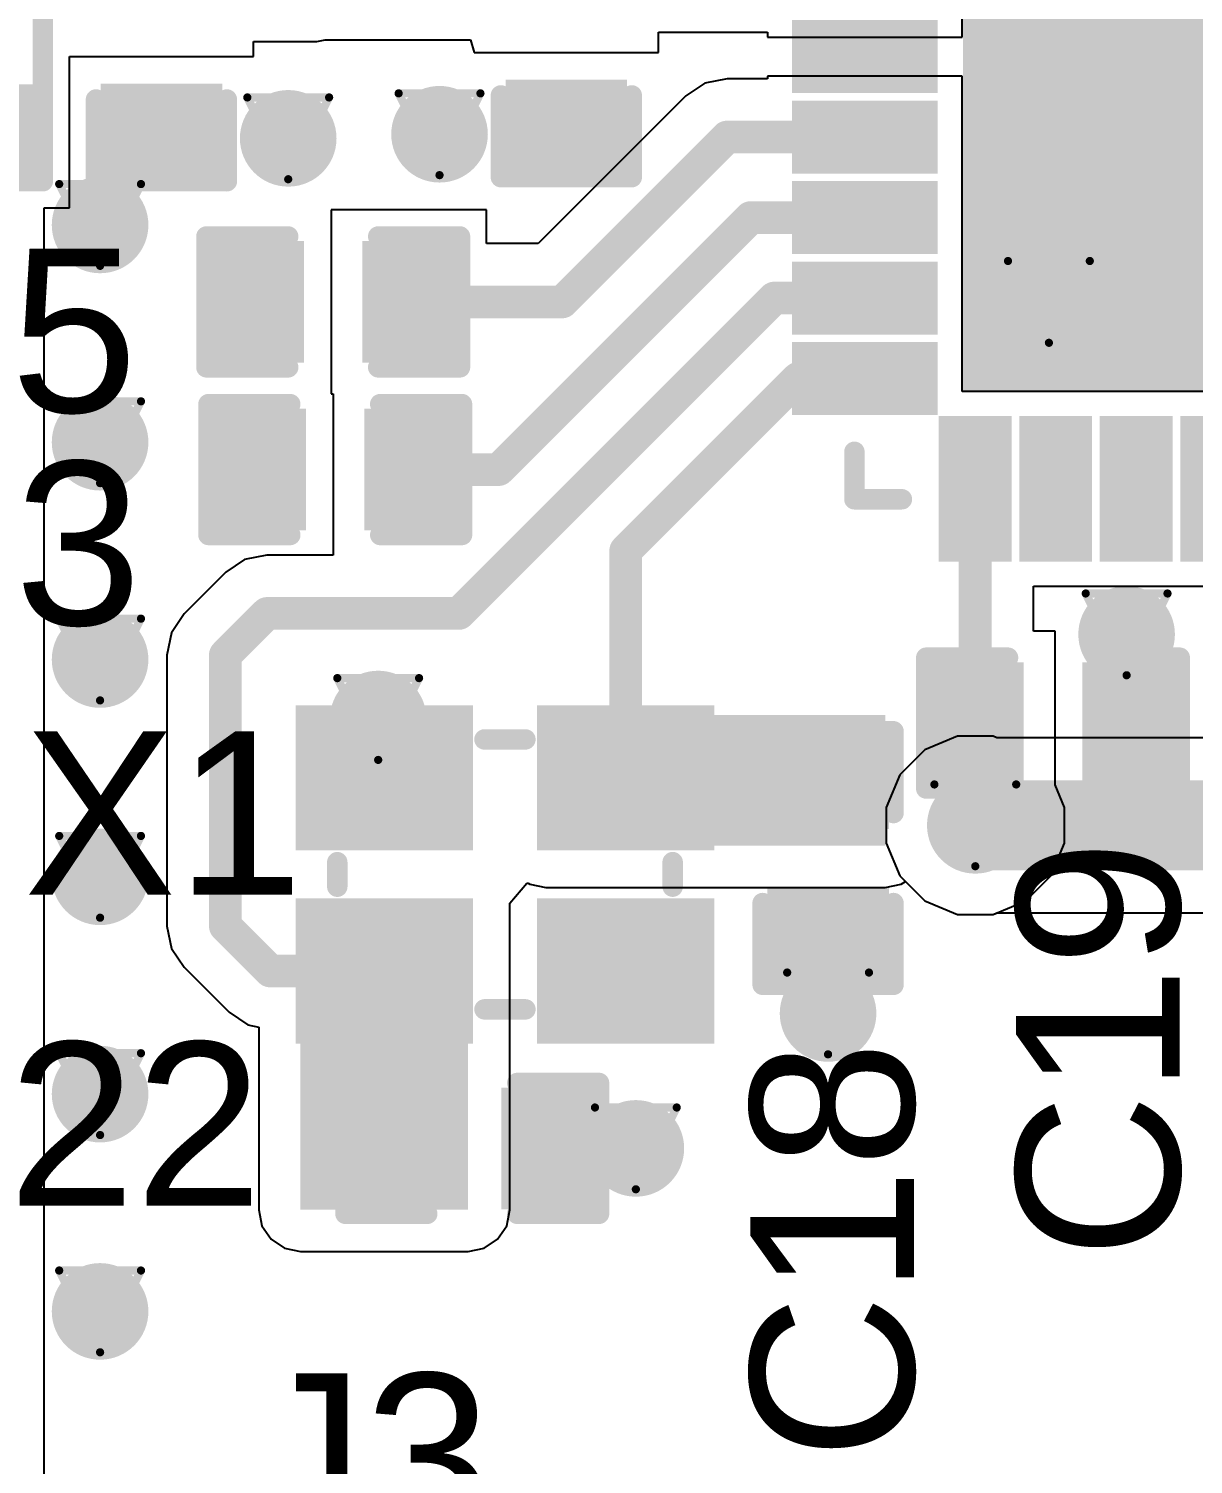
# Model space of a CAD drawing. Header units: inches. Extents: x -89 to 427, y -87 to 99.
# Drawn here: x -77.13 to -69.89, y -17.35 to -8.44 of the extents above; entities that cross this region are included whole.
import ezdxf

# ---------------------------------------------------------------- set-up
doc = ezdxf.new("R2010")
doc.units = ezdxf.units.IN
for name, color, linetype in [('Board_Outline', 56, 'Continuous'), ('Bottom Layer', 5, 'Continuous'), ('Drill Drawing', 1, 'Continuous'), ('Top Layer', 1, 'Continuous'), ('Top Overlay', 2, 'Continuous'), ('Top Paste', 8, 'Continuous'), ('Top Solder', 216, 'Continuous'), ('Via Holes', 16, 'Continuous')]:
    doc.layers.add(name, color=color, linetype=linetype)
doc.styles.add('Arial', font='', dxfattribs={"height": 0.2})
doc.styles.get('Arial').set_extended_font_data('Arial')

msp = doc.modelspace()

# ---------------------------------------------------------------- hatches: boundary and pattern name
at = {"layer": 'Bottom Layer'}
h = msp.add_hatch(color=5, dxfattribs=at)
edge = h.paths.add_edge_path()
edge.add_arc((-75.5142, -9.1186), 0.3, 0, 360)
h = msp.add_hatch(color=5, dxfattribs=at)
edge = h.paths.add_edge_path()
edge.add_arc((-74.5744, -9.0932), 0.3, 0, 360)
h = msp.add_hatch(color=5, dxfattribs=at)
edge = h.paths.add_edge_path()
edge.add_arc((-76.6826, -9.6566), 0.3, 0, 360)
h = msp.add_hatch(color=5, dxfattribs=at)
edge = h.paths.add_edge_path()
edge.add_arc((-70.7898, -10.1346), 0.3, 0, 360)
h = msp.add_hatch(color=5, dxfattribs=at)
edge = h.paths.add_edge_path()
edge.add_arc((-76.6826, -11.0062), 0.3, 0, 360)
h = msp.add_hatch(color=5, dxfattribs=at)
edge = h.paths.add_edge_path()
edge.add_arc((-70.3072, -12.1996), 0.3, 0, 360)
h = msp.add_hatch(color=5, dxfattribs=at)
edge = h.paths.add_edge_path()
edge.add_arc((-76.6826, -12.3559), 0.3, 0, 360)
h = msp.add_hatch(color=5, dxfattribs=at)
edge = h.paths.add_edge_path()
edge.add_arc((-74.9554, -12.7254), 0.3, 0, 360)
h = msp.add_hatch(color=5, dxfattribs=at)
edge = h.paths.add_edge_path()
edge.add_arc((-71.247, -13.3858), 0.3, 0, 360)
h = msp.add_hatch(color=5, dxfattribs=at)
edge = h.paths.add_edge_path()
edge.add_arc((-76.6826, -13.7056), 0.3, 0, 360)
h = msp.add_hatch(color=5, dxfattribs=at)
edge = h.paths.add_edge_path()
edge.add_arc((-72.1614, -14.5542), 0.3, 0, 360)
h = msp.add_hatch(color=5, dxfattribs=at)
edge = h.paths.add_edge_path()
edge.add_arc((-76.6826, -15.0553), 0.3, 0, 360)
h = msp.add_hatch(color=5, dxfattribs=at)
edge = h.paths.add_edge_path()
edge.add_arc((-73.3552, -15.3924), 0.3, 0, 360)
h = msp.add_hatch(color=5, dxfattribs=at)
edge = h.paths.add_edge_path()
edge.add_arc((-76.6826, -16.4049), 0.3, 0, 360)
at = {"layer": 'Top Layer'}
for points in [[(-67.7728, -10.5856), (-71.2228, -10.5856), (-71.2228, -7.1356), (-67.7728, -7.1356)], [(-71.5828, -8.7356), (-72.2828, -8.7356), (-72.2828, -8.4856), (-71.5828, -8.4856)], [(-73.4695, -9.271), (-74.1045, -9.271), (-74.1045, -8.8138), (-73.4695, -8.8138)], [(-76.6191, -8.8392), (-75.9841, -8.8392), (-75.9841, -9.2964), (-76.6191, -9.2964)], [(-71.5828, -9.2356), (-72.2828, -9.2356), (-72.2828, -8.9856), (-71.5828, -8.9856)], [(-71.5828, -9.7356), (-72.2828, -9.7356), (-72.2828, -9.4856), (-71.5828, -9.4856)], [(-75.9333, -10.4521), (-75.9333, -9.8171), (-75.4761, -9.8171), (-75.4761, -10.4521)], [(-74.9935, -10.4521), (-74.9935, -9.8171), (-74.5363, -9.8171), (-74.5363, -10.4521)], [(-71.5828, -10.2356), (-72.2828, -10.2356), (-72.2828, -9.9856), (-71.5828, -9.9856)], [(-71.5828, -10.7356), (-72.2828, -10.7356), (-72.2828, -10.4856), (-71.5828, -10.4856)], [(-75.4634, -10.8585), (-75.4634, -11.4935), (-75.9206, -11.4935), (-75.9206, -10.8585)], [(-74.5236, -10.8585), (-74.5236, -11.4935), (-74.9808, -11.4935), (-74.9808, -10.8585)], [(-71.1228, -10.9456), (-71.1228, -11.6456), (-71.3728, -11.6456), (-71.3728, -10.9456)], [(-70.6228, -10.9456), (-70.6228, -11.6456), (-70.8728, -11.6456), (-70.8728, -10.9456)], [(-70.1228, -10.9456), (-70.1228, -11.6456), (-70.3728, -11.6456), (-70.3728, -10.9456)], [(-71.0057, -12.4333), (-71.0057, -13.0683), (-71.4629, -13.0683), (-71.4629, -12.4333)], [(-70.0659, -12.4333), (-70.0659, -13.0683), (-70.5231, -13.0683), (-70.5231, -12.4333)], [(-74.4181, -12.6907), (-74.4181, -13.4907), (-75.4181, -13.4907), (-75.4181, -12.6907)], [(-72.9181, -12.6906), (-72.9181, -13.4906), (-73.9181, -13.4906), (-73.9181, -12.6906)], [(-73.914, -13.5128), (-71.8058, -13.5128), (-71.8058, -12.7), (-73.914, -12.7)], [(-72.4789, -12.8905), (-71.8439, -12.8905), (-71.8439, -13.3477), (-72.4789, -13.3477)], [(-75.438, -15.7734), (-74.3966, -15.7734), (-74.3966, -13.8684), (-75.438, -13.8684)], [(-74.4181, -13.8906), (-74.4181, -14.6906), (-75.4181, -14.6906), (-75.4181, -13.8906)], [(-72.918, -13.8905), (-72.918, -14.6905), (-73.9179, -14.6905), (-73.9179, -13.8905)], [(-72.4789, -13.8303), (-71.8439, -13.8303), (-71.8439, -14.2875), (-72.4789, -14.2875)], [(-75.0697, -15.7099), (-75.0697, -15.0749), (-74.6125, -15.0749), (-74.6125, -15.7099)], [(-74.1299, -15.7099), (-74.1299, -15.0749), (-73.6727, -15.0749), (-73.6727, -15.7099)]]:
    msp.add_hatch(color=1, dxfattribs=at).paths.add_polyline_path(points)
h = msp.add_hatch(color=1, dxfattribs=at)
edge = h.paths.add_edge_path()
edge.add_arc((-75.5142, -9.1186), 0.3, 0, 360)
h = msp.add_hatch(color=1, dxfattribs=at)
edge = h.paths.add_edge_path()
edge.add_arc((-74.5744, -9.0932), 0.3, 0, 360)
h = msp.add_hatch(color=1, dxfattribs=at)
edge = h.paths.add_edge_path()
edge.add_arc((-76.6826, -9.6566), 0.3, 0, 360)
h = msp.add_hatch(color=1, dxfattribs=at)
edge = h.paths.add_edge_path()
edge.add_arc((-70.7898, -10.1346), 0.3, 0, 360)
h = msp.add_hatch(color=1, dxfattribs=at)
edge = h.paths.add_edge_path()
edge.add_arc((-76.6826, -11.0062), 0.3, 0, 360)
h = msp.add_hatch(color=1, dxfattribs=at)
edge = h.paths.add_edge_path()
edge.add_arc((-70.3072, -12.1996), 0.3, 0, 360)
h = msp.add_hatch(color=1, dxfattribs=at)
edge = h.paths.add_edge_path()
edge.add_arc((-76.6826, -12.3559), 0.3, 0, 360)
h = msp.add_hatch(color=1, dxfattribs=at)
edge = h.paths.add_edge_path()
edge.add_arc((-74.9554, -12.7254), 0.3, 0, 360)
h = msp.add_hatch(color=1, dxfattribs=at)
edge = h.paths.add_edge_path()
edge.add_arc((-71.247, -13.3858), 0.3, 0, 360)
h = msp.add_hatch(color=1, dxfattribs=at)
edge = h.paths.add_edge_path()
edge.add_arc((-76.6826, -13.7056), 0.3, 0, 360)
h = msp.add_hatch(color=1, dxfattribs=at)
edge = h.paths.add_edge_path()
edge.add_arc((-72.1614, -14.5542), 0.3, 0, 360)
h = msp.add_hatch(color=1, dxfattribs=at)
edge = h.paths.add_edge_path()
edge.add_arc((-76.6826, -15.0553), 0.3, 0, 360)
h = msp.add_hatch(color=1, dxfattribs=at)
edge = h.paths.add_edge_path()
edge.add_arc((-73.3552, -15.3924), 0.3, 0, 360)
h = msp.add_hatch(color=1, dxfattribs=at)
edge = h.paths.add_edge_path()
edge.add_arc((-76.6826, -16.4049), 0.3, 0, 360)
at = {"layer": 'Top Paste'}
for points in [[(-71.5828, -8.7356), (-72.2828, -8.7356), (-72.2828, -8.4856), (-71.5828, -8.4856)], [(-73.4695, -9.271), (-74.1045, -9.271), (-74.1045, -8.8138), (-73.4695, -8.8138)], [(-76.6191, -8.8392), (-75.9841, -8.8392), (-75.9841, -9.2964), (-76.6191, -9.2964)], [(-71.5828, -9.2356), (-72.2828, -9.2356), (-72.2828, -8.9856), (-71.5828, -8.9856)], [(-71.5828, -9.7356), (-72.2828, -9.7356), (-72.2828, -9.4856), (-71.5828, -9.4856)], [(-75.9333, -10.4521), (-75.9333, -9.8171), (-75.4761, -9.8171), (-75.4761, -10.4521)], [(-74.9935, -10.4521), (-74.9935, -9.8171), (-74.5363, -9.8171), (-74.5363, -10.4521)], [(-71.5828, -10.2356), (-72.2828, -10.2356), (-72.2828, -9.9856), (-71.5828, -9.9856)], [(-71.5828, -10.7356), (-72.2828, -10.7356), (-72.2828, -10.4856), (-71.5828, -10.4856)], [(-75.4634, -10.8585), (-75.4634, -11.4935), (-75.9206, -11.4935), (-75.9206, -10.8585)], [(-74.5236, -10.8585), (-74.5236, -11.4935), (-74.9808, -11.4935), (-74.9808, -10.8585)], [(-71.1228, -10.9456), (-71.1228, -11.6456), (-71.3728, -11.6456), (-71.3728, -10.9456)], [(-70.6228, -10.9456), (-70.6228, -11.6456), (-70.8728, -11.6456), (-70.8728, -10.9456)], [(-70.1228, -10.9456), (-70.1228, -11.6456), (-70.3728, -11.6456), (-70.3728, -10.9456)], [(-71.0057, -12.4333), (-71.0057, -13.0683), (-71.4629, -13.0683), (-71.4629, -12.4333)], [(-70.0659, -12.4333), (-70.0659, -13.0683), (-70.5231, -13.0683), (-70.5231, -12.4333)], [(-74.4181, -12.6907), (-74.4181, -13.4907), (-75.4181, -13.4907), (-75.4181, -12.6907)], [(-72.9181, -12.6906), (-72.9181, -13.4906), (-73.9181, -13.4906), (-73.9181, -12.6906)], [(-72.4789, -12.8905), (-71.8439, -12.8905), (-71.8439, -13.3477), (-72.4789, -13.3477)], [(-74.4181, -13.8906), (-74.4181, -14.6906), (-75.4181, -14.6906), (-75.4181, -13.8906)], [(-72.918, -13.8905), (-72.918, -14.6905), (-73.9179, -14.6905), (-73.9179, -13.8905)], [(-72.4789, -13.8303), (-71.8439, -13.8303), (-71.8439, -14.2875), (-72.4789, -14.2875)], [(-75.0697, -15.7099), (-75.0697, -15.0749), (-74.6125, -15.0749), (-74.6125, -15.7099)], [(-74.1299, -15.7099), (-74.1299, -15.0749), (-73.6727, -15.0749), (-73.6727, -15.7099)]]:
    msp.add_hatch(color=8, dxfattribs=at).paths.add_polyline_path(points)
at = {"layer": 'Top Solder'}
for points in [[(-67.6712, -10.6872), (-71.3244, -10.6872), (-71.3244, -7.034), (-67.6712, -7.034)], [(-71.4812, -8.8372), (-72.3844, -8.8372), (-72.3844, -8.384), (-71.4812, -8.384)], [(-77.8171, -8.7842), (-77.0721, -8.7842), (-77.0721, -9.3514), (-77.8171, -9.3514)], [(-76.6791, -8.7792), (-75.9241, -8.7792), (-75.9241, -9.3564), (-76.6791, -9.3564)], [(-73.4095, -9.331), (-74.1645, -9.331), (-74.1645, -8.7538), (-73.4095, -8.7538)], [(-71.4812, -9.3372), (-72.3844, -9.3372), (-72.3844, -8.884), (-71.4812, -8.884)], [(-71.4812, -9.8372), (-72.3844, -9.8372), (-72.3844, -9.384), (-71.4812, -9.384)], [(-75.9933, -10.5121), (-75.9933, -9.7571), (-75.4161, -9.7571), (-75.4161, -10.5121)], [(-75.0535, -10.5121), (-75.0535, -9.7571), (-74.4763, -9.7571), (-74.4763, -10.5121)], [(-71.4812, -10.3372), (-72.3844, -10.3372), (-72.3844, -9.884), (-71.4812, -9.884)], [(-71.4812, -10.8372), (-72.3844, -10.8372), (-72.3844, -10.384), (-71.4812, -10.384)], [(-75.4034, -10.7985), (-75.4034, -11.5535), (-75.9806, -11.5535), (-75.9806, -10.7985)], [(-74.4636, -10.7985), (-74.4636, -11.5535), (-75.0408, -11.5535), (-75.0408, -10.7985)], [(-71.0212, -10.844), (-71.0212, -11.7472), (-71.4744, -11.7472), (-71.4744, -10.844)], [(-70.5212, -10.844), (-70.5212, -11.7472), (-70.9744, -11.7472), (-70.9744, -10.844)], [(-70.0212, -10.844), (-70.0212, -11.7472), (-70.4744, -11.7472), (-70.4744, -10.844)], [(-69.5212, -10.844), (-69.5212, -11.7472), (-69.9744, -11.7472), (-69.9744, -10.844)], [(-70.9457, -12.3733), (-70.9457, -13.1283), (-71.5229, -13.1283), (-71.5229, -12.3733)], [(-70.0059, -12.3733), (-70.0059, -13.1283), (-70.5831, -13.1283), (-70.5831, -12.3733)], [(-74.3673, -12.6399), (-74.3673, -13.5415), (-75.4689, -13.5415), (-75.4689, -12.6399)], [(-72.8673, -12.6398), (-72.8673, -13.5414), (-73.9689, -13.5414), (-73.9689, -12.6398)], [(-72.5389, -12.8305), (-71.7839, -12.8305), (-71.7839, -13.4077), (-72.5389, -13.4077)], [(-72.5389, -13.7703), (-71.7839, -13.7703), (-71.7839, -14.3475), (-72.5389, -14.3475)], [(-74.3673, -13.8398), (-74.3673, -14.7414), (-75.4689, -14.7414), (-75.4689, -13.8398)], [(-72.8672, -13.8397), (-72.8672, -14.7413), (-73.9687, -14.7413), (-73.9687, -13.8397)], [(-75.1297, -15.7699), (-75.1297, -15.0149), (-74.5525, -15.0149), (-74.5525, -15.7699)], [(-74.1899, -15.7699), (-74.1899, -15.0149), (-73.6127, -15.0149), (-73.6127, -15.7699)]]:
    msp.add_hatch(color=216, dxfattribs=at).paths.add_polyline_path(points)
at = {"layer": 'Via Holes'}
h = msp.add_hatch(color=7, dxfattribs=at)
edge = h.paths.add_edge_path()
edge.add_arc((-75.5142, -9.1186), 0.15, 0, 360)
h = msp.add_hatch(color=7, dxfattribs=at)
edge = h.paths.add_edge_path()
edge.add_arc((-74.5744, -9.0932), 0.15, 0, 360)
h = msp.add_hatch(color=7, dxfattribs=at)
edge = h.paths.add_edge_path()
edge.add_arc((-76.6826, -9.6566), 0.15, 0, 360)
h = msp.add_hatch(color=7, dxfattribs=at)
edge = h.paths.add_edge_path()
edge.add_arc((-70.7898, -10.1346), 0.15, 0, 360)
h = msp.add_hatch(color=7, dxfattribs=at)
edge = h.paths.add_edge_path()
edge.add_arc((-76.6826, -11.0062), 0.15, 0, 360)
h = msp.add_hatch(color=7, dxfattribs=at)
edge = h.paths.add_edge_path()
edge.add_arc((-70.3072, -12.1996), 0.15, 0, 360)
h = msp.add_hatch(color=7, dxfattribs=at)
edge = h.paths.add_edge_path()
edge.add_arc((-76.6826, -12.3559), 0.15, 0, 360)
h = msp.add_hatch(color=7, dxfattribs=at)
edge = h.paths.add_edge_path()
edge.add_arc((-74.9554, -12.7254), 0.15, 0, 360)
h = msp.add_hatch(color=7, dxfattribs=at)
edge = h.paths.add_edge_path()
edge.add_arc((-71.247, -13.3858), 0.15, 0, 360)
h = msp.add_hatch(color=7, dxfattribs=at)
edge = h.paths.add_edge_path()
edge.add_arc((-76.6826, -13.7056), 0.15, 0, 360)
h = msp.add_hatch(color=7, dxfattribs=at)
edge = h.paths.add_edge_path()
edge.add_arc((-72.1614, -14.5542), 0.15, 0, 360)
h = msp.add_hatch(color=7, dxfattribs=at)
edge = h.paths.add_edge_path()
edge.add_arc((-76.6826, -15.0553), 0.15, 0, 360)
h = msp.add_hatch(color=7, dxfattribs=at)
edge = h.paths.add_edge_path()
edge.add_arc((-73.3552, -15.3924), 0.15, 0, 360)
h = msp.add_hatch(color=7, dxfattribs=at)
edge = h.paths.add_edge_path()
edge.add_arc((-76.6826, -16.4049), 0.15, 0, 360)

# ---------------------------------------------------------------- linework, layer by layer
at = {"layer": 'Board_Outline', "const_width": 0.254}
msp.add_lwpolyline([(87.3125, 0, 1), (-87.3125, 0, 1)], format="xyb", close=True, dxfattribs=at)
at = {"layer": 'Bottom Layer'}
for p, q in [((-71.3572, -12.8318), (-71.5608, -12.9161)), ((-71.1368, -12.8318), (-71.3572, -12.8318)), ((-71.1123, -12.842), (-71.1368, -12.8318)), ((-71.5608, -12.9161), (-71.7167, -13.072)), ((-68.5944, -12.842), (-71.1123, -12.842)), ((-71.7167, -13.072), (-71.801, -13.2756)), ((-71.801, -13.2756), (-71.801, -13.496)), ((-71.801, -13.496), (-71.7167, -13.6996)), ((-71.7167, -13.6996), (-71.5608, -13.8555)), ((-71.5608, -13.8555), (-71.3572, -13.9398)), ((-71.3572, -13.9398), (-71.1368, -13.9398)), ((-71.1368, -13.9398), (-71.1123, -13.9296)), ((-71.1123, -13.9296), (-68.3691, -13.9296))]:
    msp.add_line(p, q, dxfattribs=at)
at = {"layer": 'Bottom Layer', "const_width": 0.5588}
msp.add_lwpolyline([(-71.247, -13.3858), (-68.3691, -13.3858)], dxfattribs=at)
at = {"layer": 'Bottom Layer', "const_width": 0.2794}
msp.add_lwpolyline([(-71.3867, -13.3858, 1), (-71.1073, -13.3858, 1)], format="xyb", close=True, dxfattribs=at)
at = {"layer": 'Drill Drawing', "const_width": 0.0508}
for points in [[(-74.8284, -8.8392), (-74.3204, -8.8392)], [(-74.8284, -8.8392), (-74.5744, -9.3472)], [(-74.5744, -9.3472), (-74.3204, -8.8392)], [(-75.7682, -8.8646), (-75.2602, -8.8646)], [(-75.7682, -8.8646), (-75.5142, -9.3726)], [(-75.5142, -9.3726), (-75.2602, -8.8646)], [(-76.9366, -9.4026), (-76.4286, -9.4026)], [(-76.9366, -9.4026), (-76.6826, -9.9106)], [(-76.6826, -9.9106), (-76.4286, -9.4026)], [(-71.0438, -9.8806), (-70.5358, -9.8806)], [(-71.0438, -9.8806), (-70.7898, -10.3886)], [(-70.7898, -10.3886), (-70.5358, -9.8806)], [(-76.9366, -10.7522), (-76.4286, -10.7522)], [(-76.9366, -10.7522), (-76.6826, -11.2602)], [(-76.6826, -11.2602), (-76.4286, -10.7522)], [(-70.5612, -11.9456), (-70.0532, -11.9456)], [(-70.5612, -11.9456), (-70.3072, -12.4536)], [(-70.3072, -12.4536), (-70.0532, -11.9456)], [(-76.9366, -12.1019), (-76.4286, -12.1019)], [(-76.9366, -12.1019), (-76.6826, -12.6099)], [(-76.6826, -12.6099), (-76.4286, -12.1019)], [(-75.2094, -12.4714), (-74.7014, -12.4714)], [(-75.2094, -12.4714), (-74.9554, -12.9794)], [(-74.9554, -12.9794), (-74.7014, -12.4714)], [(-71.501, -13.1318), (-70.993, -13.1318)], [(-71.501, -13.1318), (-71.247, -13.6398)], [(-71.247, -13.6398), (-70.993, -13.1318)], [(-76.9366, -13.4516), (-76.4286, -13.4516)], [(-76.9366, -13.4516), (-76.6826, -13.9596)], [(-76.6826, -13.9596), (-76.4286, -13.4516)], [(-72.4154, -14.3002), (-71.9074, -14.3002)], [(-72.4154, -14.3002), (-72.1614, -14.8082)], [(-72.1614, -14.8082), (-71.9074, -14.3002)], [(-76.9366, -14.8013), (-76.4286, -14.8013)], [(-76.9366, -14.8013), (-76.6826, -15.3093)], [(-76.6826, -15.3093), (-76.4286, -14.8013)], [(-73.6092, -15.1384), (-73.1012, -15.1384)], [(-73.6092, -15.1384), (-73.3552, -15.6464)], [(-73.3552, -15.6464), (-73.1012, -15.1384)], [(-76.9366, -16.1509), (-76.4286, -16.1509)], [(-76.9366, -16.1509), (-76.6826, -16.6589)], [(-76.6826, -16.6589), (-76.4286, -16.1509)]]:
    msp.add_lwpolyline(points, dxfattribs=at)
at = {"layer": 'Drill Drawing', "const_width": 0.0254}
for points in [[(-74.8411, -8.8392, 1), (-74.8157, -8.8392, 1)], [(-74.8411, -8.8392, 1), (-74.8157, -8.8392, 1)], [(-74.3331, -8.8392, 1), (-74.3077, -8.8392, 1)], [(-74.3331, -8.8392, 1), (-74.3077, -8.8392, 1)], [(-75.7809, -8.8646, 1), (-75.7555, -8.8646, 1)], [(-75.7809, -8.8646, 1), (-75.7555, -8.8646, 1)], [(-75.2729, -8.8646, 1), (-75.2475, -8.8646, 1)], [(-75.2729, -8.8646, 1), (-75.2475, -8.8646, 1)], [(-75.5269, -9.3726, 1), (-75.5015, -9.3726, 1)], [(-75.5269, -9.3726, 1), (-75.5015, -9.3726, 1)], [(-74.5871, -9.3472, 1), (-74.5617, -9.3472, 1)], [(-74.5871, -9.3472, 1), (-74.5617, -9.3472, 1)], [(-76.9493, -9.4026, 1), (-76.9239, -9.4026, 1)], [(-76.9493, -9.4026, 1), (-76.9239, -9.4026, 1)], [(-76.4413, -9.4026, 1), (-76.4159, -9.4026, 1)], [(-76.4413, -9.4026, 1), (-76.4159, -9.4026, 1)], [(-76.6953, -9.9106, 1), (-76.6699, -9.9106, 1)], [(-76.6953, -9.9106, 1), (-76.6699, -9.9106, 1)], [(-71.0565, -9.8806, 1), (-71.0311, -9.8806, 1)], [(-71.0565, -9.8806, 1), (-71.0311, -9.8806, 1)], [(-70.5485, -9.8806, 1), (-70.5231, -9.8806, 1)], [(-70.5485, -9.8806, 1), (-70.5231, -9.8806, 1)], [(-70.8025, -10.3886, 1), (-70.7771, -10.3886, 1)], [(-70.8025, -10.3886, 1), (-70.7771, -10.3886, 1)], [(-76.9493, -10.7522, 1), (-76.9239, -10.7522, 1)], [(-76.9493, -10.7522, 1), (-76.9239, -10.7522, 1)], [(-76.4413, -10.7522, 1), (-76.4159, -10.7522, 1)], [(-76.4413, -10.7522, 1), (-76.4159, -10.7522, 1)], [(-76.6953, -11.2602, 1), (-76.6699, -11.2602, 1)], [(-76.6953, -11.2602, 1), (-76.6699, -11.2602, 1)], [(-70.5739, -11.9456, 1), (-70.5485, -11.9456, 1)], [(-70.5739, -11.9456, 1), (-70.5485, -11.9456, 1)], [(-70.0659, -11.9456, 1), (-70.0405, -11.9456, 1)], [(-70.0659, -11.9456, 1), (-70.0405, -11.9456, 1)], [(-76.9493, -12.1019, 1), (-76.9239, -12.1019, 1)], [(-76.9493, -12.1019, 1), (-76.9239, -12.1019, 1)], [(-76.4413, -12.1019, 1), (-76.4159, -12.1019, 1)], [(-76.4413, -12.1019, 1), (-76.4159, -12.1019, 1)], [(-75.2221, -12.4714, 1), (-75.1967, -12.4714, 1)], [(-75.2221, -12.4714, 1), (-75.1967, -12.4714, 1)], [(-74.7141, -12.4714, 1), (-74.6887, -12.4714, 1)], [(-74.7141, -12.4714, 1), (-74.6887, -12.4714, 1)], [(-70.3199, -12.4536, 1), (-70.2945, -12.4536, 1)], [(-70.3199, -12.4536, 1), (-70.2945, -12.4536, 1)], [(-76.6953, -12.6099, 1), (-76.6699, -12.6099, 1)], [(-76.6953, -12.6099, 1), (-76.6699, -12.6099, 1)], [(-74.9681, -12.9794, 1), (-74.9427, -12.9794, 1)], [(-74.9681, -12.9794, 1), (-74.9427, -12.9794, 1)], [(-71.5137, -13.1318, 1), (-71.4883, -13.1318, 1)], [(-71.5137, -13.1318, 1), (-71.4883, -13.1318, 1)], [(-71.0057, -13.1318, 1), (-70.9803, -13.1318, 1)], [(-71.0057, -13.1318, 1), (-70.9803, -13.1318, 1)], [(-76.9493, -13.4516, 1), (-76.9239, -13.4516, 1)], [(-76.9493, -13.4516, 1), (-76.9239, -13.4516, 1)], [(-76.4413, -13.4516, 1), (-76.4159, -13.4516, 1)], [(-76.4413, -13.4516, 1), (-76.4159, -13.4516, 1)], [(-71.2597, -13.6398, 1), (-71.2343, -13.6398, 1)], [(-71.2597, -13.6398, 1), (-71.2343, -13.6398, 1)], [(-76.6953, -13.9596, 1), (-76.6699, -13.9596, 1)], [(-76.6953, -13.9596, 1), (-76.6699, -13.9596, 1)], [(-72.4281, -14.3002, 1), (-72.4027, -14.3002, 1)], [(-72.4281, -14.3002, 1), (-72.4027, -14.3002, 1)], [(-71.9201, -14.3002, 1), (-71.8947, -14.3002, 1)], [(-71.9201, -14.3002, 1), (-71.8947, -14.3002, 1)], [(-76.9493, -14.8013, 1), (-76.9239, -14.8013, 1)], [(-76.9493, -14.8013, 1), (-76.9239, -14.8013, 1)], [(-76.4413, -14.8013, 1), (-76.4159, -14.8013, 1)], [(-76.4413, -14.8013, 1), (-76.4159, -14.8013, 1)], [(-72.1741, -14.8082, 1), (-72.1487, -14.8082, 1)], [(-72.1741, -14.8082, 1), (-72.1487, -14.8082, 1)], [(-73.6219, -15.1384, 1), (-73.5965, -15.1384, 1)], [(-73.6219, -15.1384, 1), (-73.5965, -15.1384, 1)], [(-73.1139, -15.1384, 1), (-73.0885, -15.1384, 1)], [(-73.1139, -15.1384, 1), (-73.0885, -15.1384, 1)], [(-76.6953, -15.3093, 1), (-76.6699, -15.3093, 1)], [(-76.6953, -15.3093, 1), (-76.6699, -15.3093, 1)], [(-73.3679, -15.6464, 1), (-73.3425, -15.6464, 1)], [(-73.3679, -15.6464, 1), (-73.3425, -15.6464, 1)], [(-76.9493, -16.1509, 1), (-76.9239, -16.1509, 1)], [(-76.9493, -16.1509, 1), (-76.9239, -16.1509, 1)], [(-76.4413, -16.1509, 1), (-76.4159, -16.1509, 1)], [(-76.4413, -16.1509, 1), (-76.4159, -16.1509, 1)], [(-76.6953, -16.6589, 1), (-76.6699, -16.6589, 1)], [(-76.6953, -16.6589, 1), (-76.6699, -16.6589, 1)]]:
    msp.add_lwpolyline(points, format="xyb", close=True, dxfattribs=at)
at = {"layer": 'Top Layer'}
for p, q in [((-71.3288, -8.4896), (-71.3288, -7.9896)), ((-73.2155, -8.5852), (-73.2155, -8.4588)), ((-73.2155, -8.4588), (-72.5368, -8.4588)), ((-72.5368, -8.4588), (-72.5368, -8.4896)), ((-75.7301, -8.6106), (-75.7301, -8.5169)), ((-75.7301, -8.5169), (-75.3367, -8.5169)), ((-75.3367, -8.5169), (-75.2848, -8.5066)), ((-75.2848, -8.5066), (-74.382, -8.5066)), ((-74.382, -8.5066), (-74.3585, -8.5852)), ((-72.5368, -8.4896), (-71.3288, -8.4896)), ((-76.8731, -9.5504), (-76.8731, -8.6106)), ((-76.8731, -8.6106), (-75.7301, -8.6106)), ((-74.3585, -8.5852), (-73.2155, -8.5852)), ((-71.3288, -8.7316), (-72.5368, -8.7316)), ((-72.5368, -8.7316), (-72.5368, -8.748)), ((-71.3288, -9.4896), (-71.3288, -8.7316)), ((-72.9271, -8.7756), (-73.0448, -8.8542)), ((-72.7884, -8.748), (-72.9271, -8.7756)), ((-72.5368, -8.748), (-72.7884, -8.748)), ((-72.7884, -8.748), (-72.7884, -8.748)), ((-73.0448, -8.8542), (-73.9626, -9.772)), ((-73.0448, -8.8542), (-73.0448, -8.8542)), ((-71.3288, -10.6916), (-71.3288, -9.4896)), ((-77.0302, -19.3782), (-77.0302, -9.5504)), ((-77.0302, -9.5504), (-76.8731, -9.5504)), ((-74.2823, -9.5631), (-75.2475, -9.5631)), ((-75.2475, -9.5631), (-75.2475, -10.7061)), ((-74.2823, -9.772), (-74.2823, -9.5631)), ((-73.9626, -9.772), (-74.2823, -9.772)), ((-69.3688, -10.6916), (-71.3288, -10.6916)), ((-75.2475, -10.7061), (-75.2348, -10.7061)), ((-75.2348, -10.7061), (-75.2348, -11.7072)), ((-75.7847, -11.7348), (-75.9024, -11.8134)), ((-75.646, -11.7072), (-75.7847, -11.7348)), ((-75.2348, -11.7072), (-75.646, -11.7072)), ((-75.646, -11.7072), (-75.646, -11.7072)), ((-75.9024, -11.8134), (-76.1612, -12.0722)), ((-75.9024, -11.8134), (-75.9024, -11.8134)), ((-70.8852, -12.1793), (-70.8852, -11.8996)), ((-70.8852, -11.8996), (-69.3688, -11.8996)), ((-76.1612, -12.0722), (-76.2397, -12.1898)), ((-76.2397, -12.1898), (-76.2673, -12.3286)), ((-70.7517, -12.1793), (-70.8852, -12.1793)), ((-70.7517, -13.1339), (-70.7517, -12.1793)), ((-76.2673, -12.3286), (-76.2673, -12.3286)), ((-76.2673, -12.3286), (-76.2673, -14.0112)), ((-70.693, -13.2756), (-70.7517, -13.1339)), ((-70.693, -13.496), (-70.693, -13.2756)), ((-70.7773, -13.6996), (-70.693, -13.496)), ((-70.9332, -13.8555), (-70.7773, -13.6996)), ((-74.1376, -13.8684), (-74.0328, -13.7446)), ((-74.0328, -13.7446), (-74.0243, -13.7446)), ((-74.0243, -13.7446), (-74.0131, -13.7521)), ((-74.0131, -13.7521), (-73.914, -13.7718)), ((-73.914, -13.7718), (-71.8058, -13.7718)), ((-71.8058, -13.7718), (-71.7067, -13.7521)), ((-71.7067, -13.7521), (-71.6812, -13.735)), ((-71.6812, -13.735), (-71.5608, -13.8555)), ((-74.1376, -15.7734), (-74.1376, -13.8684)), ((-71.5608, -13.8555), (-71.3572, -13.9398)), ((-71.1368, -13.9398), (-70.9332, -13.8555)), ((-71.3572, -13.9398), (-71.1368, -13.9398)), ((-76.2673, -14.0112), (-76.2673, -14.0112)), ((-76.2673, -14.0112), (-76.2397, -14.15)), ((-76.2397, -14.15), (-76.1612, -14.2676)), ((-76.1612, -14.2676), (-75.8818, -14.547)), ((-75.8818, -14.547), (-75.8818, -14.547)), ((-75.8818, -14.547), (-75.7641, -14.6256)), ((-75.7641, -14.6256), (-75.697, -14.6389)), ((-75.697, -14.6389), (-75.697, -15.7734)), ((-75.697, -15.7734), (-75.6773, -15.8725)), ((-74.1573, -15.8725), (-74.1376, -15.7734)), ((-75.6773, -15.8725), (-75.6211, -15.9565)), ((-75.6211, -15.9565), (-75.5371, -16.0127)), ((-74.2975, -16.0127), (-74.2135, -15.9565)), ((-74.2135, -15.9565), (-74.1573, -15.8725)), ((-75.5371, -16.0127), (-75.438, -16.0324)), ((-75.438, -16.0324), (-74.3966, -16.0324)), ((-74.3966, -16.0324), (-74.2975, -16.0127))]:
    msp.add_line(p, q, dxfattribs=at)
at = {"layer": 'Top Layer', "const_width": 0.2032}
for points in [[(-73.8124, -10.1346), (-72.7884, -9.1106)], [(-72.7884, -9.1106), (-71.9328, -9.1106)], [(-74.2072, -11.176), (-72.6418, -9.6106)], [(-72.6418, -9.6106), (-71.9328, -9.6106)], [(-74.7649, -10.1346), (-73.8124, -10.1346)], [(-74.4544, -12.0698), (-72.4952, -10.1106)], [(-72.4952, -10.1106), (-71.9328, -10.1106)], [(-73.4181, -11.68), (-72.3487, -10.6106)], [(-72.3487, -10.6106), (-71.9328, -10.6106)], [(-74.7522, -11.176), (-74.2072, -11.176)], [(-71.2478, -13.385), (-71.2478, -11.2956)], [(-73.4181, -13.0906), (-73.4181, -11.68)], [(-75.9048, -12.3286), (-75.646, -12.0698)], [(-75.646, -12.0698), (-74.4544, -12.0698)], [(-75.9048, -14.0112), (-75.9048, -12.3286)], [(-71.2478, -13.385), (-71.247, -13.3858)], [(-75.9048, -14.0112), (-75.6254, -14.2906)], [(-75.6254, -14.2906), (-74.9181, -14.2906)]]:
    msp.add_lwpolyline(points, dxfattribs=at)
at = {"layer": 'Top Layer', "const_width": 0.1016}
for points in [[(-72.8392, -9.1106, 1), (-72.7376, -9.1106, 1)], [(-72.8392, -9.1106, 1), (-72.7376, -9.1106, 1)], [(-71.9836, -9.1106, 1), (-71.882, -9.1106, 1)], [(-72.6926, -9.6106, 1), (-72.591, -9.6106, 1)], [(-72.6926, -9.6106, 1), (-72.591, -9.6106, 1)], [(-71.9836, -9.6106, 1), (-71.882, -9.6106, 1)], [(-74.8157, -10.1346, 1), (-74.7141, -10.1346, 1)], [(-73.8632, -10.1346, 1), (-73.7616, -10.1346, 1)], [(-73.8632, -10.1346, 1), (-73.7616, -10.1346, 1)], [(-72.546, -10.1106, 1), (-72.4444, -10.1106, 1)], [(-72.546, -10.1106, 1), (-72.4444, -10.1106, 1)], [(-71.9836, -10.1106, 1), (-71.882, -10.1106, 1)], [(-72.3995, -10.6106, 1), (-72.2979, -10.6106, 1)], [(-72.3995, -10.6106, 1), (-72.2979, -10.6106, 1)], [(-71.9836, -10.6106, 1), (-71.882, -10.6106, 1)], [(-74.803, -11.176, 1), (-74.7014, -11.176, 1)], [(-74.258, -11.176, 1), (-74.1564, -11.176, 1)], [(-74.258, -11.176, 1), (-74.1564, -11.176, 1)], [(-71.2986, -11.2956, 1), (-71.197, -11.2956, 1)], [(-73.4689, -11.68, 1), (-73.3673, -11.68, 1)], [(-73.4689, -11.68, 1), (-73.3673, -11.68, 1)], [(-75.6968, -12.0698, 1), (-75.5952, -12.0698, 1)], [(-75.6968, -12.0698, 1), (-75.5952, -12.0698, 1)], [(-74.5052, -12.0698, 1), (-74.4036, -12.0698, 1)], [(-74.5052, -12.0698, 1), (-74.4036, -12.0698, 1)], [(-75.9556, -12.3286, 1), (-75.854, -12.3286, 1)], [(-75.9556, -12.3286, 1), (-75.854, -12.3286, 1)], [(-73.4689, -13.0906, 1), (-73.3673, -13.0906, 1)], [(-71.2986, -13.385, 1), (-71.197, -13.385, 1)], [(-71.2986, -13.385, 1), (-71.197, -13.385, 1)], [(-71.2978, -13.3858, 1), (-71.1962, -13.3858, 1)], [(-75.9556, -14.0112, 1), (-75.854, -14.0112, 1)], [(-75.9556, -14.0112, 1), (-75.854, -14.0112, 1)], [(-75.6762, -14.2906, 1), (-75.5746, -14.2906, 1)], [(-75.6762, -14.2906, 1), (-75.5746, -14.2906, 1)], [(-74.9689, -14.2906, 1), (-74.8673, -14.2906, 1)]]:
    msp.add_lwpolyline(points, format="xyb", close=True, dxfattribs=at)
at = {"layer": 'Top Overlay', "const_width": 0.127}
for points in [[(-77.0382, -9.3853), (-77.0382, -7.8105)], [(-76.708, -9.3853), (-76.708, -8.8773)], [(-75.8952, -9.3853), (-75.8952, -8.8773)], [(-74.1934, -9.3599), (-74.1934, -8.8519)], [(-73.3806, -9.3599), (-73.3806, -8.8519)], [(-77.851, -9.3853), (-77.0382, -9.3853)], [(-76.708, -9.3853), (-75.8952, -9.3853)], [(-74.1934, -9.3599), (-73.3806, -9.3599)], [(-76.0222, -10.541), (-76.0222, -9.7282)], [(-76.0222, -9.7282), (-75.5142, -9.7282)], [(-74.9554, -9.7282), (-74.4474, -9.7282)], [(-74.4474, -10.541), (-74.4474, -9.7282)], [(-76.0222, -10.541), (-75.5142, -10.541)], [(-74.9554, -10.541), (-74.4474, -10.541)], [(-76.0095, -11.5824), (-76.0095, -10.7696)], [(-76.0095, -10.7696), (-75.5015, -10.7696)], [(-74.9427, -10.7696), (-74.4347, -10.7696)], [(-74.4347, -11.5824), (-74.4347, -10.7696)], [(-71.9978, -11.3606), (-71.9978, -11.0656)], [(-71.9978, -11.3606), (-71.7028, -11.3606)], [(-76.0095, -11.5824), (-75.5015, -11.5824)], [(-74.9427, -11.5824), (-74.4347, -11.5824)], [(-71.5518, -13.1572), (-71.5518, -12.3444)], [(-71.5518, -12.3444), (-71.0438, -12.3444)], [(-70.485, -12.3444), (-69.977, -12.3444)], [(-69.977, -13.1572), (-69.977, -12.3444)], [(-72.5678, -12.8016), (-71.755, -12.8016)], [(-72.5678, -13.3096), (-72.5678, -12.8016)], [(-71.755, -13.3096), (-71.755, -12.8016)], [(-74.2951, -12.8522), (-74.0411, -12.8522)], [(-72.8193, -13.1318), (-72.7431, -13.0556)], [(-72.7431, -13.208), (-72.7431, -13.0556)], [(-72.8193, -13.1318), (-72.7431, -13.208)], [(-71.5518, -13.1572), (-71.0438, -13.1572)], [(-70.485, -13.1572), (-69.977, -13.1572)], [(-75.2094, -13.767), (-75.2094, -13.6146)], [(-73.1266, -13.7668), (-73.1266, -13.6144)], [(-72.5678, -14.3764), (-72.5678, -13.8684)], [(-71.755, -14.3764), (-71.755, -13.8684)], [(-72.5678, -14.3764), (-71.755, -14.3764)], [(-74.295, -14.5288), (-74.041, -14.5288)], [(-75.1586, -15.7988), (-75.1586, -14.986)], [(-75.1586, -14.986), (-74.6506, -14.986)], [(-74.0918, -14.986), (-73.5838, -14.986)], [(-73.5838, -15.7988), (-73.5838, -14.986)], [(-75.1586, -15.7988), (-74.6506, -15.7988)], [(-74.0918, -15.7988), (-73.5838, -15.7988)]]:
    msp.add_lwpolyline(points, dxfattribs=at)
at = {"layer": 'Top Overlay', "const_width": 0.0635}
for points in [[(-76.7398, -8.8773, 1), (-76.6762, -8.8773, 1)], [(-75.927, -8.8773, 1), (-75.8634, -8.8773, 1)], [(-74.2251, -8.8519, 1), (-74.1616, -8.8519, 1)], [(-73.4123, -8.8519, 1), (-73.3488, -8.8519, 1)], [(-77.0699, -9.3853, 1), (-77.0065, -9.3853, 1)], [(-77.0699, -9.3853, 1), (-77.0065, -9.3853, 1)], [(-76.7398, -9.3853, 1), (-76.6762, -9.3853, 1)], [(-76.7398, -9.3853, 1), (-76.6762, -9.3853, 1)], [(-75.927, -9.3853, 1), (-75.8634, -9.3853, 1)], [(-75.927, -9.3853, 1), (-75.8634, -9.3853, 1)], [(-74.2251, -9.3599, 1), (-74.1616, -9.3599, 1)], [(-74.2251, -9.3599, 1), (-74.1616, -9.3599, 1)], [(-73.4123, -9.3599, 1), (-73.3488, -9.3599, 1)], [(-73.4123, -9.3599, 1), (-73.3488, -9.3599, 1)], [(-76.054, -9.7282, 1), (-75.9904, -9.7282, 1)], [(-76.054, -9.7282, 1), (-75.9904, -9.7282, 1)], [(-75.5459, -9.7282, 1), (-75.4825, -9.7282, 1)], [(-74.9871, -9.7282, 1), (-74.9236, -9.7282, 1)], [(-74.4791, -9.7282, 1), (-74.4156, -9.7282, 1)], [(-74.4791, -9.7282, 1), (-74.4156, -9.7282, 1)], [(-76.054, -10.541, 1), (-75.9904, -10.541, 1)], [(-76.054, -10.541, 1), (-75.9904, -10.541, 1)], [(-75.5459, -10.541, 1), (-75.4825, -10.541, 1)], [(-74.9871, -10.541, 1), (-74.9236, -10.541, 1)], [(-74.4791, -10.541, 1), (-74.4156, -10.541, 1)], [(-74.4791, -10.541, 1), (-74.4156, -10.541, 1)], [(-76.0412, -10.7696, 1), (-75.9778, -10.7696, 1)], [(-76.0412, -10.7696, 1), (-75.9778, -10.7696, 1)], [(-75.5332, -10.7696, 1), (-75.4697, -10.7696, 1)], [(-74.9745, -10.7696, 1), (-74.9109, -10.7696, 1)], [(-74.4664, -10.7696, 1), (-74.403, -10.7696, 1)], [(-74.4664, -10.7696, 1), (-74.403, -10.7696, 1)], [(-72.0296, -11.0656, 1), (-71.9661, -11.0656, 1)], [(-72.0296, -11.3606, 1), (-71.9661, -11.3606, 1)], [(-72.0296, -11.3606, 1), (-71.9661, -11.3606, 1)], [(-71.7346, -11.3606, 1), (-71.6711, -11.3606, 1)], [(-76.0412, -11.5824, 1), (-75.9778, -11.5824, 1)], [(-76.0412, -11.5824, 1), (-75.9778, -11.5824, 1)], [(-75.5332, -11.5824, 1), (-75.4697, -11.5824, 1)], [(-74.9745, -11.5824, 1), (-74.9109, -11.5824, 1)], [(-74.4664, -11.5824, 1), (-74.403, -11.5824, 1)], [(-74.4664, -11.5824, 1), (-74.403, -11.5824, 1)], [(-71.5835, -12.3444, 1), (-71.52, -12.3444, 1)], [(-71.5835, -12.3444, 1), (-71.52, -12.3444, 1)], [(-71.0755, -12.3444, 1), (-71.012, -12.3444, 1)], [(-70.5168, -12.3444, 1), (-70.4532, -12.3444, 1)], [(-70.0087, -12.3444, 1), (-69.9453, -12.3444, 1)], [(-70.0087, -12.3444, 1), (-69.9453, -12.3444, 1)], [(-72.5995, -12.8016, 1), (-72.5361, -12.8016, 1)], [(-72.5995, -12.8016, 1), (-72.5361, -12.8016, 1)], [(-71.7867, -12.8016, 1), (-71.7232, -12.8016, 1)], [(-71.7867, -12.8016, 1), (-71.7232, -12.8016, 1)], [(-74.3269, -12.8522, 1), (-74.2634, -12.8522, 1)], [(-74.0729, -12.8522, 1), (-74.0094, -12.8522, 1)], [(-72.7749, -13.0556, 1), (-72.7114, -13.0556, 1)], [(-72.7749, -13.0556, 1), (-72.7114, -13.0556, 1)], [(-72.8511, -13.1318, 1), (-72.7876, -13.1318, 1)], [(-72.8511, -13.1318, 1), (-72.7876, -13.1318, 1)], [(-71.5835, -13.1572, 1), (-71.52, -13.1572, 1)], [(-71.5835, -13.1572, 1), (-71.52, -13.1572, 1)], [(-71.0755, -13.1572, 1), (-71.012, -13.1572, 1)], [(-70.5168, -13.1572, 1), (-70.4532, -13.1572, 1)], [(-70.0087, -13.1572, 1), (-69.9453, -13.1572, 1)], [(-70.0087, -13.1572, 1), (-69.9453, -13.1572, 1)], [(-72.7749, -13.208, 1), (-72.7114, -13.208, 1)], [(-72.7749, -13.208, 1), (-72.7114, -13.208, 1)], [(-72.5995, -13.3096, 1), (-72.5361, -13.3096, 1)], [(-71.7867, -13.3096, 1), (-71.7232, -13.3096, 1)], [(-75.2412, -13.6146, 1), (-75.1777, -13.6146, 1)], [(-73.1583, -13.6144, 1), (-73.0948, -13.6144, 1)], [(-75.2412, -13.767, 1), (-75.1777, -13.767, 1)], [(-73.1583, -13.7668, 1), (-73.0948, -13.7668, 1)], [(-72.5995, -13.8684, 1), (-72.5361, -13.8684, 1)], [(-71.7867, -13.8684, 1), (-71.7232, -13.8684, 1)], [(-72.5995, -14.3764, 1), (-72.5361, -14.3764, 1)], [(-72.5995, -14.3764, 1), (-72.5361, -14.3764, 1)], [(-71.7867, -14.3764, 1), (-71.7232, -14.3764, 1)], [(-71.7867, -14.3764, 1), (-71.7232, -14.3764, 1)], [(-74.3267, -14.5288, 1), (-74.2632, -14.5288, 1)], [(-74.0727, -14.5288, 1), (-74.0092, -14.5288, 1)], [(-75.1903, -14.986, 1), (-75.1268, -14.986, 1)], [(-75.1903, -14.986, 1), (-75.1268, -14.986, 1)], [(-74.6823, -14.986, 1), (-74.6188, -14.986, 1)], [(-74.1235, -14.986, 1), (-74.0601, -14.986, 1)], [(-73.6155, -14.986, 1), (-73.552, -14.986, 1)], [(-73.6155, -14.986, 1), (-73.552, -14.986, 1)], [(-75.1903, -15.7988, 1), (-75.1268, -15.7988, 1)], [(-75.1903, -15.7988, 1), (-75.1268, -15.7988, 1)], [(-74.6823, -15.7988, 1), (-74.6188, -15.7988, 1)], [(-74.1235, -15.7988, 1), (-74.0601, -15.7988, 1)], [(-73.6155, -15.7988, 1), (-73.552, -15.7988, 1)], [(-73.6155, -15.7988, 1), (-73.552, -15.7988, 1)]]:
    msp.add_lwpolyline(points, format="xyb", close=True, dxfattribs=at)

# ---------------------------------------------------------------- texts
at = {"layer": 'Top Overlay', "style": 'Arial'}
for s, p in [('C25', (-79.0528, -10.8202)), ('C23', (-79.0274, -12.141)), ('X1', (-77.1565, -13.8174)), ('C22', (-78.2781, -15.7478)), ('J3', (-75.751, -17.8052))]:
    msp.add_text(s, height=1.016, dxfattribs=at).set_placement(p)
for s, p in [('C19', (-69.9772, -16.0778)), ('C18', (-71.6282, -17.3267))]:
    msp.add_text(s, height=1.016, rotation=90, dxfattribs=at).set_placement(p)

doc.saveas('drawing.dxf')
